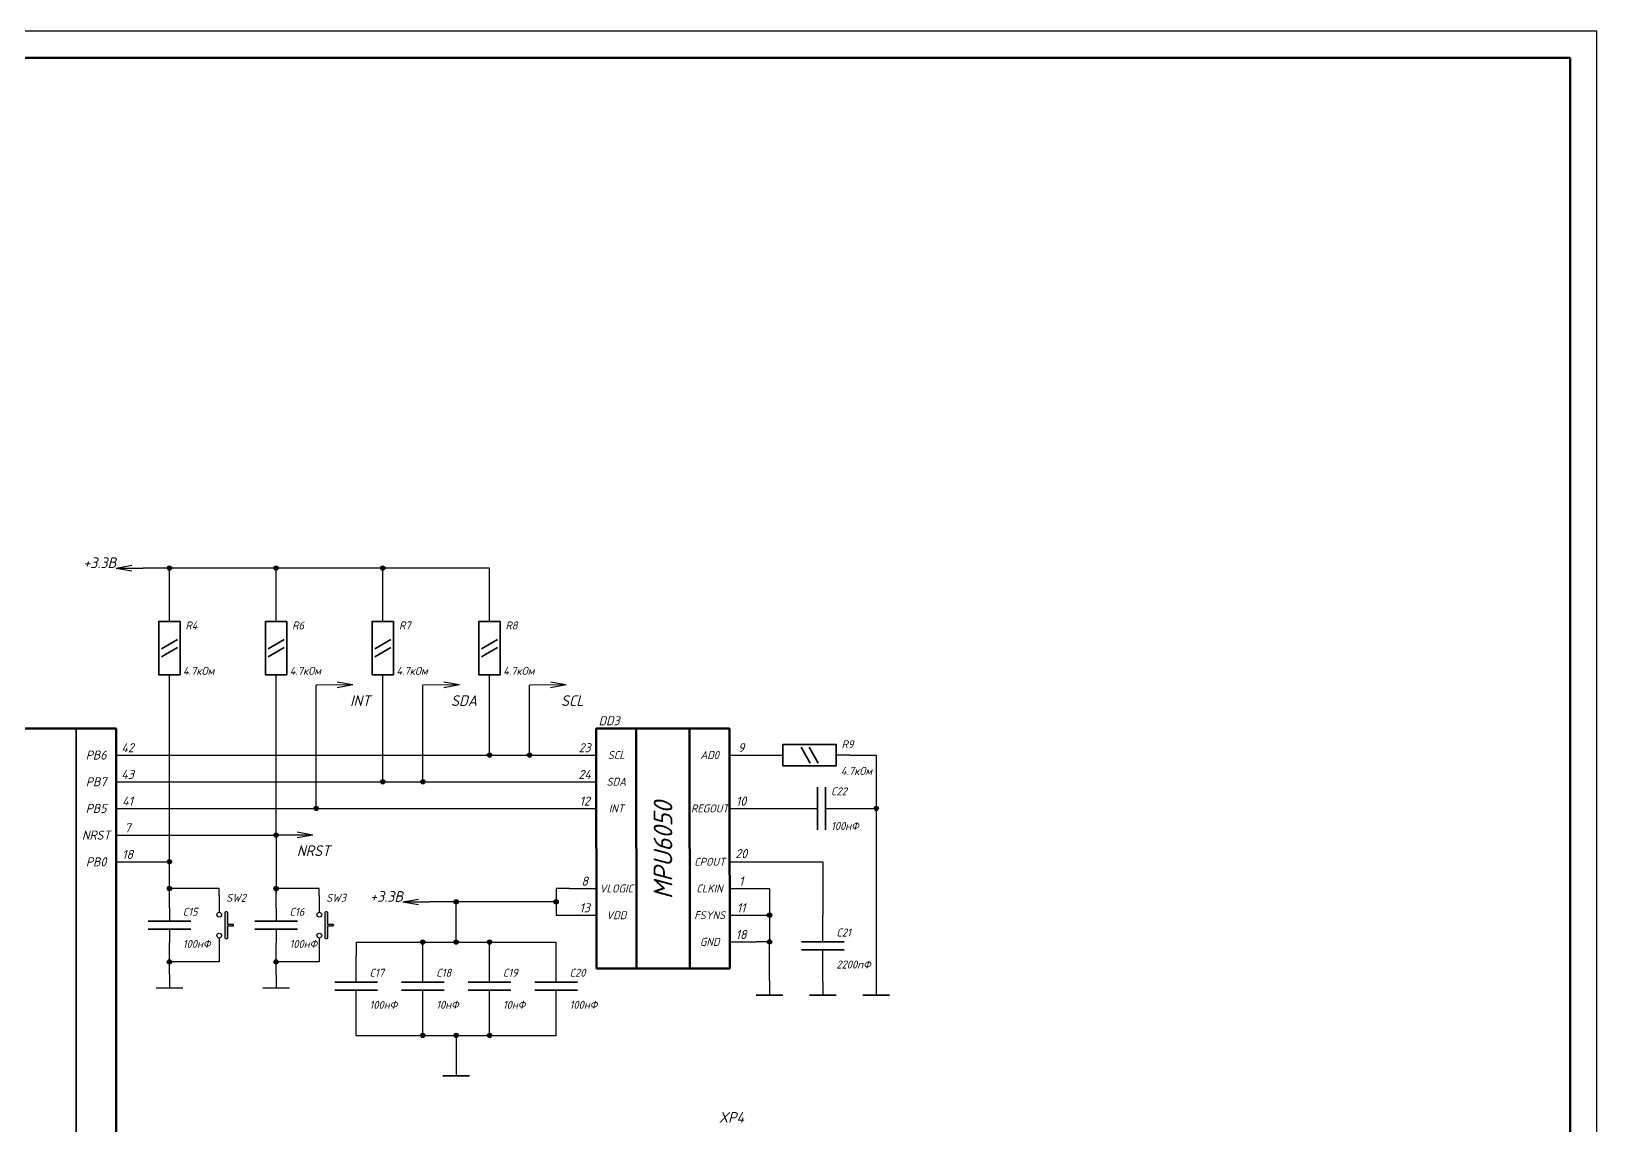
# Model space of a CAD drawing. Header units: inches. Extents: x -14 to 5184, y -66 to 1689.
# Drawn here: x 2219.2 to 2512.6, y 1050.2 to 1255.2 of the extents above; entities that cross this region are included whole.
import ezdxf

# ---------------------------------------------------------------- set-up
doc = ezdxf.new("R2010")
doc.units = ezdxf.units.IN
doc.header["$MEASUREMENT"] = 0
for name, color, linetype, lineweight in [('Видимые тонкие (ГОСТ)', 7, 'Continuous', 25), ('Видимый контур (ГОСТ)', 7, 'Continuous', 50), ('Текст', 7, 'Continuous', 15)]:
    doc.layers.add(name, color=color, linetype=linetype, lineweight=lineweight)
doc.styles.get("Standard").update_dxf_attribs({"font": 'gost_b.ttf', "oblique": 15})

msp = doc.modelspace()

# ---------------------------------------------------------------- hatches: boundary and pattern name
at = {"lineweight": 25, "transparency": 33554684}
h = msp.add_hatch(color=0, dxfattribs=at)
h.dxf.hatch_style = 1
h.paths.add_polyline_path([(2245.0969, 1155.0494, -0.41421356), (2245.4969, 1154.6494), (2245.0969, 1154.6494)])
h.paths.add_polyline_path([(2245.0969, 1155.0494), (2245.0969, 1154.6494), (2244.6969, 1154.6494, -0.41421356)])
h.paths.add_polyline_path([(2244.6969, 1154.6494), (2245.4969, 1154.6494, -1)])
h = msp.add_hatch(color=0, dxfattribs=at)
h.dxf.hatch_style = 1
h.paths.add_polyline_path([(2265.0969, 1155.0494, -0.41421356), (2265.4969, 1154.6494), (2265.0969, 1154.6494)])
h.paths.add_polyline_path([(2265.0969, 1155.0494), (2265.0969, 1154.6494), (2264.6969, 1154.6494, -0.41421356)])
h.paths.add_polyline_path([(2264.6969, 1154.6494), (2265.4969, 1154.6494, -1)])
h = msp.add_hatch(color=0, dxfattribs=at)
h.dxf.hatch_style = 1
h.paths.add_polyline_path([(2285.0969, 1155.0494, -0.41421356), (2285.4969, 1154.6494), (2285.0969, 1154.6494)])
h.paths.add_polyline_path([(2285.0969, 1155.0494), (2285.0969, 1154.6494), (2284.6969, 1154.6494, -0.41421356)])
h.paths.add_polyline_path([(2284.6969, 1154.6494), (2285.4969, 1154.6494, -1)])
h = msp.add_hatch(color=0, dxfattribs=at)
h.dxf.hatch_style = 1
h.paths.add_polyline_path([(2305.0969, 1120.0106, 0.41421356), (2304.6969, 1119.6106), (2305.0969, 1119.6106)])
h.paths.add_polyline_path([(2305.0969, 1120.0106), (2305.0969, 1119.6106), (2305.4969, 1119.6106, 0.41421356)])
h.paths.add_polyline_path([(2305.4969, 1119.6106), (2304.6969, 1119.6106, 1)])
h = msp.add_hatch(color=0, dxfattribs=at)
h.dxf.hatch_style = 1
h.paths.add_polyline_path([(2305.0969, 1120.0106, 0.41421356), (2304.6969, 1119.6106), (2305.0969, 1119.6106)])
h.paths.add_polyline_path([(2305.0969, 1120.0106), (2305.0969, 1119.6106), (2305.4969, 1119.6106, 0.41421356)])
h.paths.add_polyline_path([(2305.4969, 1119.6106), (2304.6969, 1119.6106, 1)])
h = msp.add_hatch(color=0, dxfattribs=at)
h.dxf.hatch_style = 1
h.paths.add_polyline_path([(2312.616, 1120.0106, 0.41421356), (2312.216, 1119.6106), (2312.616, 1119.6106)])
h.paths.add_polyline_path([(2312.616, 1120.0106), (2312.616, 1119.6106), (2313.016, 1119.6106, 0.41421356)])
h.paths.add_polyline_path([(2313.016, 1119.6106), (2312.216, 1119.6106, 1)])
h = msp.add_hatch(color=0, dxfattribs=at)
h.dxf.hatch_style = 1
h.paths.add_polyline_path([(2312.616, 1120.0106, 0.41421356), (2312.216, 1119.6106), (2312.616, 1119.6106)])
h.paths.add_polyline_path([(2312.616, 1120.0106), (2312.616, 1119.6106), (2313.016, 1119.6106, 0.41421356)])
h.paths.add_polyline_path([(2313.016, 1119.6106), (2312.216, 1119.6106, 1)])
h = msp.add_hatch(color=0, dxfattribs=at)
h.dxf.hatch_style = 1
h.paths.add_polyline_path([(2285.0969, 1115.0106, 0.41421356), (2284.6969, 1114.6106), (2285.0969, 1114.6106)])
h.paths.add_polyline_path([(2285.0969, 1115.0106), (2285.0969, 1114.6106), (2285.4969, 1114.6106, 0.41421356)])
h.paths.add_polyline_path([(2285.4969, 1114.6106), (2284.6969, 1114.6106, 1)])
h = msp.add_hatch(color=0, dxfattribs=at)
h.dxf.hatch_style = 1
h.paths.add_polyline_path([(2285.0969, 1115.0106, 0.41421356), (2284.6969, 1114.6106), (2285.0969, 1114.6106)])
h.paths.add_polyline_path([(2285.0969, 1115.0106), (2285.0969, 1114.6106), (2285.4969, 1114.6106, 0.41421356)])
h.paths.add_polyline_path([(2285.4969, 1114.6106), (2284.6969, 1114.6106, 1)])
h = msp.add_hatch(color=0, dxfattribs=at)
h.dxf.hatch_style = 1
h.paths.add_polyline_path([(2292.616, 1115.0106, 0.41421356), (2292.216, 1114.6106), (2292.616, 1114.6106)])
h.paths.add_polyline_path([(2292.616, 1115.0106), (2292.616, 1114.6106), (2293.016, 1114.6106, 0.41421356)])
h.paths.add_polyline_path([(2293.016, 1114.6106), (2292.216, 1114.6106, 1)])
h = msp.add_hatch(color=0, dxfattribs=at)
h.dxf.hatch_style = 1
h.paths.add_polyline_path([(2292.616, 1115.0106, 0.41421356), (2292.216, 1114.6106), (2292.616, 1114.6106)])
h.paths.add_polyline_path([(2292.616, 1115.0106), (2292.616, 1114.6106), (2293.016, 1114.6106, 0.41421356)])
h.paths.add_polyline_path([(2293.016, 1114.6106), (2292.216, 1114.6106, 1)])
h = msp.add_hatch(color=0, dxfattribs=at)
h.dxf.hatch_style = 1
h.paths.add_polyline_path([(2272.616, 1110.0106, 0.41421356), (2272.216, 1109.6106), (2272.616, 1109.6106)])
h.paths.add_polyline_path([(2272.616, 1110.0106), (2272.616, 1109.6106), (2273.016, 1109.6106, 0.41421356)])
h.paths.add_polyline_path([(2273.016, 1109.6106), (2272.216, 1109.6106, 1)])
h = msp.add_hatch(color=0, dxfattribs=at)
h.dxf.hatch_style = 1
h.paths.add_polyline_path([(2272.616, 1110.0106, 0.41421356), (2272.216, 1109.6106), (2272.616, 1109.6106)])
h.paths.add_polyline_path([(2272.616, 1110.0106), (2272.616, 1109.6106), (2273.016, 1109.6106, 0.41421356)])
h.paths.add_polyline_path([(2273.016, 1109.6106), (2272.216, 1109.6106, 1)])
h = msp.add_hatch(color=0, dxfattribs=at)
h.dxf.hatch_style = 1
edge = h.paths.add_edge_path()
edge.add_arc((2377.5969, 1109.6106), 0.4, 0, 90, ccw=False)
edge.add_line((2377.9969, 1109.6106), (2377.5969, 1109.6106))
edge.add_line((2377.5969, 1109.6106), (2377.5969, 1110.0106))
edge = h.paths.add_edge_path()
edge.add_line((2377.5969, 1110.0106), (2377.5969, 1109.6106))
edge.add_line((2377.5969, 1109.6106), (2377.1969, 1109.6106))
edge.add_arc((2377.5969, 1109.6106), 0.4, 90, 180, ccw=False)
edge = h.paths.add_edge_path()
edge.add_line((2377.1969, 1109.6106), (2377.9969, 1109.6106))
edge.add_arc((2377.5969, 1109.6106), 0.4, -180, 0, ccw=False)
h = msp.add_hatch(color=0, dxfattribs=at)
h.dxf.hatch_style = 1
h.paths.add_polyline_path([(2265.0969, 1105.0106, 0.41421356), (2264.6969, 1104.6106), (2265.0969, 1104.6106)])
h.paths.add_polyline_path([(2265.0969, 1105.0106), (2265.0969, 1104.6106), (2265.4969, 1104.6106, 0.41421356)])
h.paths.add_polyline_path([(2265.4969, 1104.6106), (2264.6969, 1104.6106, 1)])
h = msp.add_hatch(color=0, dxfattribs=at)
h.dxf.hatch_style = 1
h.paths.add_polyline_path([(2265.0969, 1105.0106, 0.41421356), (2264.6969, 1104.6106), (2265.0969, 1104.6106)])
h.paths.add_polyline_path([(2265.0969, 1105.0106), (2265.0969, 1104.6106), (2265.4969, 1104.6106, 0.41421356)])
h.paths.add_polyline_path([(2265.4969, 1104.6106), (2264.6969, 1104.6106, 1)])
h = msp.add_hatch(color=0, dxfattribs=at)
h.dxf.hatch_style = 1
h.paths.add_polyline_path([(2245.0969, 1100.0106, 0.41421356), (2244.6969, 1099.6106), (2245.0969, 1099.6106)])
h.paths.add_polyline_path([(2245.0969, 1100.0106), (2245.0969, 1099.6106), (2245.4969, 1099.6106, 0.41421356)])
h.paths.add_polyline_path([(2245.4969, 1099.6106), (2244.6969, 1099.6106, 1)])
h = msp.add_hatch(color=0, dxfattribs=at)
h.dxf.hatch_style = 1
h.paths.add_polyline_path([(2245.0969, 1100.0106, 0.41421356), (2244.6969, 1099.6106), (2245.0969, 1099.6106)])
h.paths.add_polyline_path([(2245.0969, 1100.0106), (2245.0969, 1099.6106), (2245.4969, 1099.6106, 0.41421356)])
h.paths.add_polyline_path([(2245.4969, 1099.6106), (2244.6969, 1099.6106, 1)])
h = msp.add_hatch(color=0, dxfattribs=at)
h.dxf.hatch_style = 1
h.paths.add_polyline_path([(2245.0969, 1095.0106, 0.41421356), (2244.6969, 1094.6106), (2245.0969, 1094.6106)])
h.paths.add_polyline_path([(2245.0969, 1095.0106), (2245.0969, 1094.6106), (2245.4969, 1094.6106, 0.41421356)])
h.paths.add_polyline_path([(2245.4969, 1094.6106), (2244.6969, 1094.6106, 1)])
h = msp.add_hatch(color=0, dxfattribs=at)
h.dxf.hatch_style = 1
h.paths.add_polyline_path([(2245.0969, 1095.0106, 0.41421356), (2244.6969, 1094.6106), (2245.0969, 1094.6106)])
h.paths.add_polyline_path([(2245.0969, 1095.0106), (2245.0969, 1094.6106), (2245.4969, 1094.6106, 0.41421356)])
h.paths.add_polyline_path([(2245.4969, 1094.6106), (2244.6969, 1094.6106, 1)])
h = msp.add_hatch(color=0, dxfattribs=at)
h.dxf.hatch_style = 1
h.paths.add_polyline_path([(2265.0969, 1095.0106, 0.41421356), (2264.6969, 1094.6106), (2265.0969, 1094.6106)])
h.paths.add_polyline_path([(2265.0969, 1095.0106), (2265.0969, 1094.6106), (2265.4969, 1094.6106, 0.41421356)])
h.paths.add_polyline_path([(2265.4969, 1094.6106), (2264.6969, 1094.6106, 1)])
h = msp.add_hatch(color=0, dxfattribs=at)
h.dxf.hatch_style = 1
h.paths.add_polyline_path([(2298.8469, 1092.5106, -0.41421356), (2299.2469, 1092.1106), (2298.8469, 1092.1106)])
h.paths.add_polyline_path([(2298.8469, 1092.5106), (2298.8469, 1092.1106), (2298.4469, 1092.1106, -0.41421356)])
h.paths.add_polyline_path([(2298.4469, 1092.1106), (2299.2469, 1092.1106, -1)])
h = msp.add_hatch(color=0, dxfattribs=at)
h.dxf.hatch_style = 1
h.paths.add_polyline_path([(2317.5969, 1092.5106, -0.41421356), (2317.9969, 1092.1106), (2317.5969, 1092.1106)])
h.paths.add_polyline_path([(2317.5969, 1092.5106), (2317.5969, 1092.1106), (2317.1969, 1092.1106, -0.41421356)])
h.paths.add_polyline_path([(2317.1969, 1092.1106), (2317.9969, 1092.1106, -1)])
h = msp.add_hatch(color=0, dxfattribs=at)
h.dxf.hatch_style = 1
h.paths.add_polyline_path([(2255.9877, 1090.151, 0.50200652), (2255.7775, 1090.3075, 0.50200652), (2255.5674, 1090.151), (2255.5674, 1085.324, 0.50200652), (2255.7775, 1085.1674, 0.50200652), (2255.9877, 1085.324), (2255.9877, 1087.5274), (2256.914, 1087.5274, 0.50200652), (2257.0705, 1087.7375, 0.50200652), (2256.914, 1087.9476), (2255.9877, 1087.9476)])
h = msp.add_hatch(color=0, dxfattribs=at)
h.dxf.hatch_style = 1
h.paths.add_polyline_path([(2274.7377, 1090.151, 0.50200652), (2274.5275, 1090.3075, 0.50200652), (2274.3174, 1090.151), (2274.3174, 1085.324, 0.50200652), (2274.5275, 1085.1674, 0.50200652), (2274.7377, 1085.324), (2274.7377, 1087.5274), (2275.664, 1087.5274, 0.50200652), (2275.8205, 1087.7375, 0.50200652), (2275.664, 1087.9476), (2274.7377, 1087.9476)])
h = msp.add_hatch(color=0, dxfattribs=at)
h.dxf.hatch_style = 1
h.paths.add_polyline_path([(2357.5969, 1090.0106, -0.41421356), (2357.9969, 1089.6106), (2357.5969, 1089.6106)])
h.paths.add_polyline_path([(2357.5969, 1090.0106), (2357.5969, 1089.6106), (2357.1969, 1089.6106, -0.41421356)])
h.paths.add_polyline_path([(2357.1969, 1089.6106), (2357.9969, 1089.6106, -1)])
h = msp.add_hatch(color=0, dxfattribs=at)
h.dxf.hatch_style = 1
h.paths.add_polyline_path([(2292.5969, 1084.9678, -0.41421356), (2292.9969, 1084.5678), (2292.5969, 1084.5678)])
h.paths.add_polyline_path([(2292.5969, 1084.9678), (2292.5969, 1084.5678), (2292.1969, 1084.5678, -0.41421356)])
h.paths.add_polyline_path([(2292.1969, 1084.5678), (2292.9969, 1084.5678, -1)])
h = msp.add_hatch(color=0, dxfattribs=at)
h.dxf.hatch_style = 1
h.paths.add_polyline_path([(2298.8469, 1084.9678, -0.41421356), (2299.2469, 1084.5678), (2298.8469, 1084.5678)])
h.paths.add_polyline_path([(2298.8469, 1084.9678), (2298.8469, 1084.5678), (2298.4469, 1084.5678, -0.41421356)])
h.paths.add_polyline_path([(2298.4469, 1084.5678), (2299.2469, 1084.5678, -1)])
h = msp.add_hatch(color=0, dxfattribs=at)
h.dxf.hatch_style = 1
h.paths.add_polyline_path([(2305.0969, 1084.9678, -0.41421356), (2305.4969, 1084.5678), (2305.0969, 1084.5678)])
h.paths.add_polyline_path([(2305.0969, 1084.9678), (2305.0969, 1084.5678), (2304.6969, 1084.5678, -0.41421356)])
h.paths.add_polyline_path([(2304.6969, 1084.5678), (2305.4969, 1084.5678, -1)])
h = msp.add_hatch(color=0, dxfattribs=at)
h.dxf.hatch_style = 1
h.paths.add_polyline_path([(2357.5969, 1085.0106, -0.41421356), (2357.9969, 1084.6106), (2357.5969, 1084.6106)])
h.paths.add_polyline_path([(2357.5969, 1085.0106), (2357.5969, 1084.6106), (2357.1969, 1084.6106, -0.41421356)])
h.paths.add_polyline_path([(2357.1969, 1084.6106), (2357.9969, 1084.6106, -1)])
h = msp.add_hatch(color=0, dxfattribs=at)
h.dxf.hatch_style = 1
h.paths.add_polyline_path([(2245.0969, 1081.2644, 0.41421356), (2244.6969, 1080.8644), (2245.0969, 1080.8644)])
h.paths.add_polyline_path([(2245.0969, 1081.2644), (2245.0969, 1080.8644), (2245.4969, 1080.8644, 0.41421356)])
h.paths.add_polyline_path([(2245.4969, 1080.8644), (2244.6969, 1080.8644, 1)])
h = msp.add_hatch(color=0, dxfattribs=at)
h.dxf.hatch_style = 1
h.paths.add_polyline_path([(2265.0969, 1081.2644, 0.41421356), (2264.6969, 1080.8644), (2265.0969, 1080.8644)])
h.paths.add_polyline_path([(2265.0969, 1081.2644), (2265.0969, 1080.8644), (2265.4969, 1080.8644, 0.41421356)])
h.paths.add_polyline_path([(2265.4969, 1080.8644), (2264.6969, 1080.8644, 1)])
h = msp.add_hatch(color=0, dxfattribs=at)
h.dxf.hatch_style = 1
h.paths.add_polyline_path([(2292.5969, 1067.4694, -0.41421356), (2292.9969, 1067.0694), (2292.5969, 1067.0694)])
h.paths.add_polyline_path([(2292.5969, 1067.4694), (2292.5969, 1067.0694), (2292.1969, 1067.0694, -0.41421356)])
h.paths.add_polyline_path([(2292.1969, 1067.0694), (2292.9969, 1067.0694, -1)])
h = msp.add_hatch(color=0, dxfattribs=at)
h.dxf.hatch_style = 1
h.paths.add_polyline_path([(2298.8469, 1067.4694, -0.41421356), (2299.2469, 1067.0694), (2298.8469, 1067.0694)])
h.paths.add_polyline_path([(2298.8469, 1067.4694), (2298.8469, 1067.0694), (2298.4469, 1067.0694, -0.41421356)])
h.paths.add_polyline_path([(2298.4469, 1067.0694), (2299.2469, 1067.0694, -1)])
h = msp.add_hatch(color=0, dxfattribs=at)
h.dxf.hatch_style = 1
h.paths.add_polyline_path([(2305.0969, 1067.4694, -0.41421356), (2305.4969, 1067.0694), (2305.0969, 1067.0694)])
h.paths.add_polyline_path([(2305.0969, 1067.4694), (2305.0969, 1067.0694), (2304.6969, 1067.0694, -0.41421356)])
h.paths.add_polyline_path([(2304.6969, 1067.0694), (2305.4969, 1067.0694, -1)])

# ---------------------------------------------------------------- linework, layer by layer
at = {"color": 0, "lineweight": 25, "transparency": 33554684}
for p, q in [((2235.0969, 1154.6494), (2238.0513, 1155.1704)), ((2235.0969, 1154.6494), (2240.0969, 1154.6494)), ((2235.0969, 1154.6494), (2238.0513, 1154.1285)), ((2245.0969, 1154.6494), (2240.0969, 1154.6494)), ((2245.0969, 1149.6494), (2245.0969, 1154.6494)), ((2305.0969, 1154.6494), (2245.0969, 1154.6494)), ((2265.0969, 1154.6494), (2260.0969, 1154.6494)), ((2265.0969, 1149.6494), (2265.0969, 1154.6494)), ((2285.0969, 1149.6494), (2285.0969, 1154.6494)), ((2305.0969, 1149.6494), (2305.0969, 1154.6494)), ((2245.0969, 1129.6106), (2245.0969, 1134.6494)), ((2265.0969, 1129.6106), (2265.0969, 1134.6494)), ((2279.491, 1132.7546), (2272.616, 1132.7356)), ((2279.491, 1132.7546), (2276.5365, 1133.2756)), ((2279.491, 1132.7546), (2276.5365, 1132.2337)), ((2285.0969, 1129.6106), (2285.0969, 1134.6494)), ((2299.491, 1132.7546), (2292.616, 1132.7356)), ((2299.491, 1132.7546), (2296.5365, 1133.2756)), ((2299.491, 1132.7546), (2296.5365, 1132.2337)), ((2305.0969, 1129.6106), (2305.0969, 1134.6494)), ((2319.491, 1132.7546), (2312.616, 1132.7356)), ((2319.491, 1132.7546), (2316.5365, 1133.2756)), ((2319.491, 1132.7546), (2316.5365, 1132.2337)), ((2245.0969, 1104.6106), (2245.0969, 1129.6106)), ((2265.0969, 1104.6106), (2265.0969, 1129.6106)), ((2285.0969, 1114.6106), (2285.0969, 1129.6106)), ((2305.0969, 1119.6106), (2305.0969, 1129.6106)), ((2235.0969, 1124.6106), (2235.0969, 1119.6106)), ((2235.0969, 1119.6106), (2240.0969, 1119.6106)), ((2320.0969, 1119.6106), (2325.0969, 1119.6106)), ((2350.0969, 1119.6106), (2355.0969, 1119.6106)), ((2372.5969, 1119.6106), (2370.0969, 1119.6106)), ((2235.0969, 1114.6106), (2240.0969, 1114.6106)), ((2320.0969, 1114.6106), (2325.0969, 1114.6106)), ((2235.0969, 1109.6106), (2240.0969, 1109.6106)), ((2320.0969, 1109.6106), (2325.0969, 1109.6106)), ((2368.0969, 1109.6106), (2377.5969, 1109.6106)), ((2235.0969, 1104.6106), (2240.0969, 1104.6106)), ((2245.0969, 1091.8988), (2245.0969, 1104.6106)), ((2271.9719, 1104.6296), (2265.0969, 1104.6106)), ((2265.0969, 1104.6106), (2265.0969, 1093.7104)), ((2271.9719, 1104.6296), (2269.0175, 1105.1506)), ((2271.9719, 1104.6296), (2269.0175, 1104.1087)), ((2235.0969, 1099.6106), (2240.0969, 1099.6106)), ((2350.0969, 1099.6106), (2355.0969, 1099.6106)), ((2245.0969, 1090.9875), (2245.0969, 1094.6106)), ((2254.4408, 1094.6106), (2245.0969, 1094.6106)), ((2254.4408, 1094.6106), (2246.3469, 1094.6106)), ((2254.4408, 1093.2972), (2254.4408, 1094.6106)), ((2254.4408, 1093.2972), (2254.4408, 1094.6106)), ((2265.0969, 1090.9875), (2265.0969, 1094.6106)), ((2273.1908, 1094.6106), (2265.0969, 1094.6106)), ((2273.1908, 1094.6106), (2265.0969, 1094.6106)), ((2273.1908, 1093.2972), (2273.1908, 1094.6106)), ((2273.1908, 1093.2972), (2273.1908, 1094.6106)), ((2320.0969, 1094.6106), (2325.0969, 1094.6106)), ((2320.0969, 1094.6106), (2325.0969, 1094.6106)), ((2350.0969, 1094.6106), (2355.0969, 1094.6106)), ((2254.4408, 1093.2972), (2254.4408, 1090.1472)), ((2273.1908, 1093.2972), (2273.1908, 1090.1472)), ((2288.8469, 1092.1106), (2291.8013, 1092.6315)), ((2288.8469, 1092.1106), (2293.8469, 1092.1106)), ((2288.8469, 1092.1106), (2291.8013, 1091.5896)), ((2298.8469, 1092.1106), (2293.8469, 1092.1106)), ((2245.0969, 1090.9875), (2245.0969, 1088.4875)), ((2265.0969, 1090.9875), (2265.0969, 1088.4875)), ((2320.0969, 1089.6106), (2325.0969, 1089.6106)), ((2350.0969, 1089.6106), (2357.5969, 1089.6106)), ((2367.5969, 1084.6106), (2367.5969, 1089.6106)), ((2245.0969, 1086.9875), (2245.0969, 1084.4875)), ((2265.0969, 1086.9875), (2265.0969, 1084.4875)), ((2367.5969, 1084.6106), (2367.5969, 1087.1106)), ((2245.0969, 1078.4875), (2245.0969, 1084.4875)), ((2254.4408, 1085.3277), (2254.4408, 1082.1777)), ((2265.0969, 1078.4875), (2265.0969, 1084.4875)), ((2273.1908, 1085.3277), (2273.1908, 1082.1777)), ((2317.5969, 1079.5678), (2317.5969, 1084.5678)), ((2350.0969, 1084.6106), (2355.0969, 1084.6106)), ((2357.5969, 1077.3606), (2357.5969, 1084.6106)), ((2367.5969, 1080.6106), (2367.5969, 1083.1106)), ((2367.5969, 1077.1106), (2367.5969, 1083.1106)), ((2254.4408, 1080.8644), (2244.6969, 1080.8644)), ((2254.4408, 1080.8644), (2246.3469, 1080.8644)), ((2254.4408, 1082.1777), (2254.4408, 1080.8644)), ((2254.4408, 1082.1777), (2254.4408, 1080.8644)), ((2273.1908, 1080.8644), (2265.0969, 1080.8644)), ((2273.1908, 1080.8644), (2265.0969, 1080.8644)), ((2273.1908, 1082.1777), (2273.1908, 1080.8644)), ((2273.1908, 1082.1777), (2273.1908, 1080.8644)), ((2280.0969, 1077.0678), (2280.0969, 1082.0678)), ((2292.5969, 1077.0678), (2292.5969, 1082.0678)), ((2305.0969, 1077.0678), (2305.0969, 1082.0678)), ((2317.5969, 1077.0678), (2317.5969, 1082.0678)), ((2245.0969, 1078.4875), (2245.0969, 1075.9875)), ((2265.0969, 1078.4875), (2265.0969, 1075.9875)), ((2280.0969, 1077.0678), (2280.0969, 1079.5678)), ((2292.5969, 1077.0678), (2292.5969, 1079.5678)), ((2305.0969, 1077.0678), (2305.0969, 1079.5678)), ((2317.5969, 1077.0678), (2317.5969, 1079.5678)), ((2357.5969, 1077.3606), (2357.5969, 1074.6106)), ((2367.5969, 1077.1106), (2367.5969, 1074.6106)), ((2242.5969, 1075.9875), (2247.5969, 1075.9875)), ((2262.5969, 1075.9875), (2267.5969, 1075.9875)), ((2280.0969, 1073.0678), (2280.0969, 1075.5678)), ((2292.5969, 1073.0678), (2292.5969, 1075.5678)), ((2305.0969, 1073.0678), (2305.0969, 1075.5678)), ((2317.5969, 1073.0678), (2317.5969, 1075.5678)), ((2280.0969, 1067.0678), (2280.0969, 1073.0678)), ((2292.5969, 1067.0678), (2292.5969, 1073.0678)), ((2305.0969, 1067.0678), (2305.0969, 1073.0678)), ((2317.5969, 1067.0678), (2317.5969, 1073.0678))]:
    msp.add_line(p, q, dxfattribs=at)
at = {"color": 0, "lineweight": 25, "transparency": 33554607}
for p, q in [((2245.0969, 1144.6494), (2245.0969, 1149.6494)), ((2265.0969, 1144.6494), (2265.0969, 1149.6494)), ((2285.0969, 1144.6494), (2285.0969, 1149.6494)), ((2305.0969, 1144.6494), (2305.0969, 1149.6494)), ((2272.616, 1109.2106), (2272.616, 1132.7356)), ((2292.616, 1114.2106), (2292.616, 1132.7356)), ((2312.616, 1119.2106), (2312.616, 1132.7356)), ((2240.0969, 1119.6106), (2325.0969, 1119.6106)), ((2355.0969, 1119.6106), (2360.0969, 1119.6106)), ((2372.5969, 1119.6106), (2377.5969, 1119.6106)), ((2377.5969, 1119.6106), (2377.5969, 1104.6106)), ((2240.0969, 1114.6106), (2325.0969, 1114.6106)), ((2240.0969, 1109.6106), (2325.0969, 1109.6106)), ((2350.0969, 1109.6106), (2366.5969, 1109.6106)), ((2240.0969, 1104.6106), (2265.0969, 1104.6106)), ((2377.5969, 1104.6106), (2377.5969, 1074.6106)), ((2240.0969, 1099.6106), (2245.0969, 1099.6106)), ((2355.0969, 1099.6106), (2367.5969, 1099.6106)), ((2367.5969, 1099.6106), (2367.5969, 1089.6106)), ((2320.0969, 1094.6106), (2317.5969, 1094.6106)), ((2317.5969, 1094.6106), (2317.5969, 1089.6106)), ((2355.0969, 1094.6106), (2357.5969, 1094.6106)), ((2357.5969, 1094.6106), (2357.5969, 1084.6106)), ((2317.5969, 1092.1106), (2298.8469, 1092.1106)), ((2298.8469, 1084.5678), (2298.8469, 1092.1106)), ((2317.5969, 1089.6106), (2322.5969, 1089.6106)), ((2367.5969, 1089.6106), (2367.5969, 1089.6106)), ((2280.0969, 1084.5678), (2280.0969, 1082.0678)), ((2280.0969, 1084.5678), (2317.5969, 1084.5678)), ((2292.5969, 1082.0678), (2292.5969, 1084.5678)), ((2298.8469, 1084.5678), (2298.8469, 1084.1678)), ((2305.0969, 1082.0678), (2305.0969, 1084.5678)), ((2357.5969, 1084.6106), (2355.0969, 1084.6106)), ((2280.0969, 1067.0694), (2317.5969, 1067.0694)), ((2298.8469, 1067.4694), (2298.8469, 1059.533))]:
    msp.add_line(p, q, dxfattribs=at)
at = {"lineweight": 35}
for p, q in [((2243.5969, 1139.5334), (2246.5969, 1141.2655)), ((2243.5969, 1138.0334), (2246.5969, 1139.7655)), ((2263.5969, 1139.5334), (2266.5969, 1141.2655)), ((2263.5969, 1138.0334), (2266.5969, 1139.7655)), ((2283.5969, 1139.5334), (2286.5969, 1141.2655)), ((2283.5969, 1138.0334), (2286.5969, 1139.7655)), ((2303.5969, 1139.5334), (2306.5969, 1141.2655)), ((2303.5969, 1138.0334), (2306.5969, 1139.7655)), ((2363.4809, 1121.1106), (2365.2129, 1118.1106)), ((2364.9809, 1121.1106), (2366.7129, 1118.1106))]:
    msp.add_line(p, q, dxfattribs=at)
at = {"color": 0, "lineweight": 50, "transparency": 33554684}
for p, q in [((2222.5969, 1124.6106), (2217.5969, 1124.6106)), ((2222.5969, 1124.6106), (2227.5969, 1124.6106)), ((2235.0969, 1124.6106), (2227.5969, 1124.6106)), ((2235.0969, 1124.6106), (2235.0969, 952.1106)), ((2332.5969, 1124.6106), (2325.0969, 1124.6106)), ((2325.0969, 1124.6106), (2325.1334, 1079.6106)), ((2337.5969, 1124.6106), (2332.5969, 1124.6106)), ((2332.5969, 1124.6106), (2332.6334, 1079.6106)), ((2337.5969, 1124.6106), (2342.5969, 1124.6106)), ((2350.0969, 1124.6106), (2342.5969, 1124.6106)), ((2342.5969, 1124.6106), (2342.6334, 1079.6106)), ((2350.0969, 1124.6106), (2350.0969, 1109.6106)), ((2350.0969, 1114.6106), (2350.1334, 1079.6106)), ((2325.1334, 1079.6106), (2350.1334, 1079.6106))]:
    msp.add_line(p, q, dxfattribs=at)
at = {"color": 0, "lineweight": 35, "transparency": 33554684}
for p, q in [((2227.5969, 1124.6106), (2227.5969, 952.1106)), ((2366.5969, 1109.6106), (2366.5969, 1113.6106)), ((2368.0969, 1109.6106), (2368.0969, 1113.6106)), ((2366.5969, 1109.6106), (2366.5969, 1105.6106)), ((2368.0969, 1109.6106), (2368.0969, 1105.6106)), ((2245.0969, 1088.4875), (2241.0969, 1088.4875)), ((2245.0969, 1086.9875), (2241.0969, 1086.9875)), ((2245.0969, 1088.4875), (2249.0969, 1088.4875)), ((2245.0969, 1086.9875), (2249.0969, 1086.9875)), ((2265.0969, 1088.4875), (2261.0969, 1088.4875)), ((2265.0969, 1086.9875), (2261.0969, 1086.9875)), ((2265.0969, 1088.4875), (2269.0969, 1088.4875)), ((2265.0969, 1086.9875), (2269.0969, 1086.9875)), ((2367.5969, 1084.6106), (2363.5969, 1084.6106)), ((2367.5969, 1083.1106), (2363.5969, 1083.1106)), ((2367.5969, 1084.6106), (2371.5969, 1084.6106)), ((2367.5969, 1083.1106), (2371.5969, 1083.1106)), ((2280.0969, 1077.0678), (2276.0969, 1077.0678)), ((2280.0969, 1077.0678), (2284.0969, 1077.0678)), ((2292.5969, 1077.0678), (2288.5969, 1077.0678)), ((2292.5969, 1077.0678), (2296.5969, 1077.0678)), ((2305.0969, 1077.0678), (2301.0969, 1077.0678)), ((2305.0969, 1077.0678), (2309.0969, 1077.0678)), ((2317.5969, 1077.0678), (2313.5969, 1077.0678)), ((2317.5969, 1077.0678), (2321.5969, 1077.0678)), ((2280.0969, 1075.5678), (2276.0969, 1075.5678)), ((2280.0969, 1075.5678), (2284.0969, 1075.5678)), ((2292.5969, 1075.5678), (2288.5969, 1075.5678)), ((2292.5969, 1075.5678), (2296.5969, 1075.5678)), ((2305.0969, 1075.5678), (2301.0969, 1075.5678)), ((2305.0969, 1075.5678), (2309.0969, 1075.5678)), ((2317.5969, 1075.5678), (2313.5969, 1075.5678)), ((2317.5969, 1075.5678), (2321.5969, 1075.5678)), ((2360.0969, 1074.6106), (2355.0969, 1074.6106)), ((2370.0969, 1074.6106), (2365.0969, 1074.6106)), ((2380.0969, 1074.6106), (2375.0969, 1074.6106)), ((2301.3469, 1059.533), (2296.3469, 1059.533))]:
    msp.add_line(p, q, dxfattribs=at)
for points in [[(2247.0969, 1144.6494), (2247.0969, 1134.6494), (2243.0969, 1134.6494), (2243.0969, 1144.6494)], [(2267.0969, 1144.6494), (2267.0969, 1134.6494), (2263.0969, 1134.6494), (2263.0969, 1144.6494)], [(2287.0969, 1144.6494), (2287.0969, 1134.6494), (2283.0969, 1134.6494), (2283.0969, 1144.6494)], [(2307.0969, 1144.6494), (2307.0969, 1134.6494), (2303.0969, 1134.6494), (2303.0969, 1144.6494)], [(2360.0969, 1121.6106), (2370.0969, 1121.6106), (2370.0969, 1117.6106), (2360.0969, 1117.6106)]]:
    msp.add_lwpolyline(points, close=True, dxfattribs=at)
at = {"color": 0, "lineweight": 25, "transparency": 33554684}
for points in [[(2255.9877, 1087.5274), (2255.9877, 1085.324, -0.41421356), (2255.8243, 1085.1606), (2255.7308, 1085.1606, -0.41421356), (2255.5674, 1085.324), (2255.5674, 1090.151, -0.41421356), (2255.7308, 1090.3143), (2255.8243, 1090.3143, -0.41421356), (2255.9877, 1090.151), (2255.9877, 1087.9476)], [(2274.7377, 1087.5274), (2274.7377, 1085.324, -0.41421356), (2274.5743, 1085.1606), (2274.4808, 1085.1606, -0.41421356), (2274.3174, 1085.324), (2274.3174, 1090.151, -0.41421356), (2274.4808, 1090.3143), (2274.5743, 1090.3143, -0.41421356), (2274.7377, 1090.151), (2274.7377, 1087.9476)], [(2255.9877, 1087.9476), (2256.914, 1087.9476, -0.41421356), (2257.0774, 1087.7842), (2257.0774, 1087.6907, -0.41421356), (2256.914, 1087.5274), (2255.9877, 1087.5274)], [(2274.7377, 1087.9476), (2275.664, 1087.9476, -0.41421356), (2275.8274, 1087.7842), (2275.8274, 1087.6907, -0.41421356), (2275.664, 1087.5274), (2274.7377, 1087.5274)]]:
    msp.add_lwpolyline(points, format="xyb", dxfattribs=at)
for centre, radius in [((2245.0969, 1154.6494), 0.4), ((2265.0969, 1154.6494), 0.4), ((2285.0969, 1154.6494), 0.4), ((2305.0969, 1119.6106), 0.4), ((2312.616, 1119.6106), 0.4), ((2285.0969, 1114.6106), 0.4), ((2292.616, 1114.6106), 0.4), ((2272.616, 1109.6106), 0.4), ((2377.5969, 1109.6106), 0.4), ((2265.0969, 1104.6106), 0.4), ((2245.0969, 1099.6106), 0.4), ((2245.0969, 1094.6106), 0.4), ((2265.0969, 1094.6106), 0.4), ((2298.8469, 1092.1106), 0.4), ((2317.5969, 1092.1106), 0.4), ((2254.4408, 1089.6972), 0.45), ((2273.1908, 1089.6972), 0.45), ((2357.5969, 1089.6106), 0.4), ((2254.4408, 1085.7777), 0.45), ((2273.1908, 1085.7777), 0.45), ((2292.5969, 1084.5678), 0.4), ((2298.8469, 1084.5678), 0.4), ((2305.0969, 1084.5678), 0.4), ((2357.5969, 1084.6106), 0.4), ((2245.0969, 1080.8644), 0.4), ((2265.0969, 1080.8644), 0.4), ((2292.5969, 1067.0694), 0.4), ((2298.8469, 1067.0694), 0.4), ((2305.0969, 1067.0694), 0.4)]:
    msp.add_circle(centre, radius, dxfattribs=at)
at = {"layer": 'Видимые тонкие (ГОСТ)', "transparency": 33554684}
for p, q in [((2512.616, 1255.2356), (1918.616, 1255.2356)), ((2512.616, 835.2356), (2512.616, 1255.2356))]:
    msp.add_line(p, q, dxfattribs=at)
at = {"layer": 'Видимый контур (ГОСТ)', "transparency": 33554684}
for p, q in [((2507.616, 1250.2356), (1938.616, 1250.2356)), ((2507.616, 840.2356), (2507.616, 1250.2356))]:
    msp.add_line(p, q, dxfattribs=at)

# ---------------------------------------------------------------- texts
at = {"layer": 'Текст', "color": 0, "transparency": 33554684}
for s, width, height, insert, char_height, attachment_point in [('+3.3{\\fGOST type B|b0|i0|c204|p0;В}', 7.5, 2.5, (2235.0969, 1154.6494), 2, 9), ('\\pxqc;R4', 4.25, 2.5, (2247.0969, 1144.6494), 1.5, 1), ('\\pxqc;R6', 4.25, 2.5, (2267.0969, 1144.6494), 1.5, 1), ('\\pxqc;R7', 4.25, 2.5, (2287.0969, 1144.6494), 1.5, 1), ('\\pxqc;R8', 4.25, 2.5, (2307.0969, 1144.6494), 1.5, 1), ('\\pxql;{\\fGOST type B|b0|i0|c204|p0;4.7кОм}', 5.432671, 3.5822, (2247.644, 1134.6431), 1.5, 7), ('\\pxql;{\\fGOST type B|b0|i0|c204|p0;4.7кОм}', 4.25, 2.9645, (2267.644, 1134.6431), 1.5, 7), ('\\pxql;{\\fGOST type B|b0|i0|c204|p0;4.7кОм}', 4.25, 2.9645, (2287.644, 1134.6431), 1.5, 7), ('\\pxql;{\\fGOST type B|b0|i0|c204|p0;4.7кОм}', 4.25, 2.9645, (2307.644, 1134.6431), 1.5, 7), ('INT', 7.5, 2.5, (2282.7348, 1128.8115), 2, 9), ('SDA', 7.5, 2.5, (2302.7348, 1128.8115), 2, 9), ('SCL', 7.5, 2.5, (2322.7348, 1128.8115), 2, 9), ('\\pxql;DD3 ', 7.5, 2, (2325.5399, 1125.191), 1.7, 7), ('\\pxqc;{\\fGOST type B|b0|i0|c204|p0;42}', 4.374868, 2.5, (2235.073, 1120.1394), 1.7, 7), ('\\pxqc;23', 4.374868, 2.5, (2325.1208, 1120.1394), 1.7, 9), ('\\pxqc;9', 4.374868, 2.5, (2350.073, 1120.1394), 1.7, 7), ('\\pxqc;R9', 2.5, 0, (2370.9498, 1120.8932), 1.5, 7), ('\\pxqc;{\\fGOST type B|b0|i0|c0|p0;PB6}', 7.5, 2.5, (2231.3603, 1119.6106), 1.7, 5), ('\\pxqc;{\\fGOST type B|b0|i0|c0|p0;SCL}', 7.5, 2.5, (2328.8603, 1119.6106), 1.5, 5), ('\\pxqc;AD0', 7.5, 2.5, (2346.3603, 1119.6106), 1.5, 5), ('{\\fGOST type B|b0|i0|c0|p0;PB7}', 7.5, 2.5, (2231.3603, 1114.6106), 1.7, 5), ('\\pxqc;{\\fGOST type B|b0|i0|c204|p0;43}', 4.374868, 2.5, (2235.073, 1115.1394), 1.7, 7), ('\\pxqc;24', 4.374868, 2.5, (2325.1208, 1115.1394), 1.7, 9), ('\\pxqc;{\\fGOST type B|b0|i0|c0|p0;SDA}', 7.5, 2.5, (2328.8603, 1114.6106), 1.5, 5), ('\\pxql;{\\fGOST type B|b0|i0|c204|p0;4.7кОм}', 5, 2.5, (2370.9498, 1115.8932), 1.5, 7), ('\\pxql;C{\\fGOST type B|b0|i0|c204|p0;22}', 2.5, 2.5, (2369.0969, 1113.5621), 1.5, 1), ('\\pxqc;{\\fGOST type B|b0|i0|c0|p0;PB5}', 7.5, 2.5, (2231.3603, 1109.6106), 1.7, 5), ('\\pxqc;{\\fGOST type B|b0|i0|c204|p0;41}', 4.374868, 2.5, (2235.073, 1110.1394), 1.7, 7), ('\\pxqc;12', 4.374868, 2.5, (2325.1208, 1110.1394), 1.7, 9), ('\\pxqc;{\\fGOST type B|b0|i0|c0|p0;INT}', 7.5, 2.5, (2328.8603, 1109.6106), 1.5, 5), ('\\pxqc;REGOUT', 7.767872, 4.9988, (2346.3603, 1109.6106), 1.5, 5), ('\\pxqc;10', 4.374868, 2.5, (2350.073, 1110.1394), 1.7, 7), ('\\pxqc;{\\fGOST type B|b0|i0|c204|p0;7}', 4.374868, 2.5, (2235.073, 1105.1394), 1.7, 7), ('\\pxql;{\\fGOST type B|b0|i0|c204|p0;100нФ}', 5, 2.5, (2369.0969, 1105.5791), 1.5, 7), ('\\pxqc;{\\fGOST type B|b0|i0|c0|p0;NRST}', 7.5, 2.5, (2231.3603, 1104.6106), 1.7, 5), ('\\pxqc;{\\fGOST type B|b0|i0|c0|p0;PB0}', 7.5, 2.5, (2231.3603, 1099.6106), 1.7, 5), ('\\pxqc;{\\fGOST type B|b0|i0|c204|p0;18}', 4.374868, 2.5, (2235.073, 1100.1394), 1.7, 7), ('NRST', 7.5, 2.5, (2275.2158, 1100.6865), 2, 9), ('\\pxqc;{\\fGOST type B|b0|i0|c0|p0;CPOUT}', 7.5, 2.5, (2346.3603, 1099.6106), 1.5, 5), ('\\pxqc;20', 4.374868, 2.5, (2350.0969, 1100.3017), 1.7, 7), ('\\pxqc;8', 4.374868, 2.5, (2325.1208, 1095.1394), 1.7, 9), ('\\pxqc;{\\fGOST type B|b0|i0|c0|p0;VLOGIC}', 7.5, 2.5, (2328.8603, 1094.6106), 1.5, 5), ('\\pxqc;{\\fGOST type B|b0|i0|c0|p0;CLKIN}', 7.5, 2.5, (2346.3336, 1094.6106), 1.5, 5), ('\\pxqc;1', 4.374868, 2.5, (2350.073, 1095.1394), 1.7, 7), ('\\pxqc;SW{\\fGOST type B|b0|i0|c204|p0;2}', 5, 2.5, (2255.0969, 1092.1106), 1.5, 7), ('\\pxqc;{\\fGOST type B|b0|i0|c0|p0;SW3}', 5, 2.5, (2273.8469, 1092.1106), 1.5, 7), ('+3.3{\\fGOST type B|b0|i0|c204|p0;В}', 7.5, 2.5, (2288.8469, 1092.1106), 2, 9), ('\\pxqc;13', 4.374868, 2.5, (2325.1208, 1090.1394), 1.7, 9), ('\\pxqc;11', 4.374868, 2.5, (2350.073, 1090.1394), 1.7, 7), ('\\pxql;C{\\fGOST type B|b0|i0|c204|p0;15}', 2.5, 2.5, (2247.5969, 1090.9875), 1.5, 1), ('\\pxql;C{\\fGOST type B|b0|i0|c204|p0;16}', 2.5, 2.5, (2267.5969, 1090.9875), 1.5, 1), ('\\pxqc;{\\fGOST type B|b0|i0|c0|p0;VDD}', 7.5, 2.5, (2328.8603, 1089.6106), 1.5, 5), ('\\pxqc;{\\fGOST type B|b0|i0|c0|p0;FSYNS}', 7.5, 2.5, (2346.3603, 1089.6106), 1.5, 5), ('\\pxqc;18', 4.374868, 2.5, (2350.073, 1085.1394), 1.7, 7), ('\\pxql;C21', 2.5, 2.5, (2370.0969, 1087.1106), 1.5, 1), ('\\pxql;{\\fGOST type B|b0|i0|c204|p0;100нФ}', 5, 2.5, (2247.5969, 1083.4875), 1.5, 7), ('\\pxql;{\\fGOST type B|b0|i0|c204|p0;100нФ}', 5, 2.5, (2267.5969, 1083.4875), 1.5, 7), ('\\pxqc;{\\fGOST type B|b0|i0|c0|p0;GND}', 7.5, 2.5, (2346.3603, 1084.6106), 1.5, 5), ('{\\fGOST type B|b0|i0|c204|p0;2200пФ}', 5, 2.5, (2370.0969, 1079.6106), 1.5, 7), ('\\pxql;C1{\\fGOST type B|b0|i0|c204|p0;7}', 2.5, 2.5, (2282.5969, 1079.5678), 1.5, 1), ('\\pxql;C1{\\fGOST type B|b0|i0|c204|p0;8}', 2.5, 2.5, (2295.0969, 1079.5678), 1.5, 1), ('\\pxql;C{\\fGOST type B|b0|i0|c204|p0;19}', 2.5, 2.5, (2307.5969, 1079.5678), 1.5, 1), ('\\pxql;C{\\fGOST type B|b0|i0|c204|p0;20}', 2.5, 2.5, (2320.0969, 1079.5678), 1.5, 1), ('\\pxql;{\\fGOST type B|b0|i0|c204|p0;100нФ}', 5, 2.5, (2282.5969, 1072.0678), 1.5, 7), ('\\pxql;{\\fGOST type B|b0|i0|c204|p0;10нФ}', 5, 2.5, (2295.0969, 1072.0678), 1.5, 7), ('\\pxql;{\\fGOST type B|b0|i0|c204|p0;10нФ}', 5, 2.5, (2307.5969, 1072.0678), 1.5, 7), ('\\pxql;{\\fGOST type B|b0|i0|c204|p0;100нФ}', 5, 2.5, (2320.0969, 1072.0678), 1.5, 7), ('\\pxql;XP4 ', 7.5, 2, (2348.0907, 1050.7164), 2, 7)]:
    msp.add_mtext_dynamic_auto_height_columns(s, width=width, gutter_width=12.5, height=height, count=1, dxfattribs=dict(at, insert=insert, char_height=char_height, attachment_point=attachment_point))
at = {"layer": 'Текст', "color": 0, "transparency": 33554684, "insert": (2337.6152, 1102.1106), "char_height": 2, "attachment_point": 5, "rotation": 90}
msp.add_mtext_dynamic_auto_height_columns('\\pxql;{\\H1.75x;MPU6050} ', width=18.967304, gutter_width=12.5, height=4.511, count=1, dxfattribs=at)

doc.saveas('drawing.dxf')
